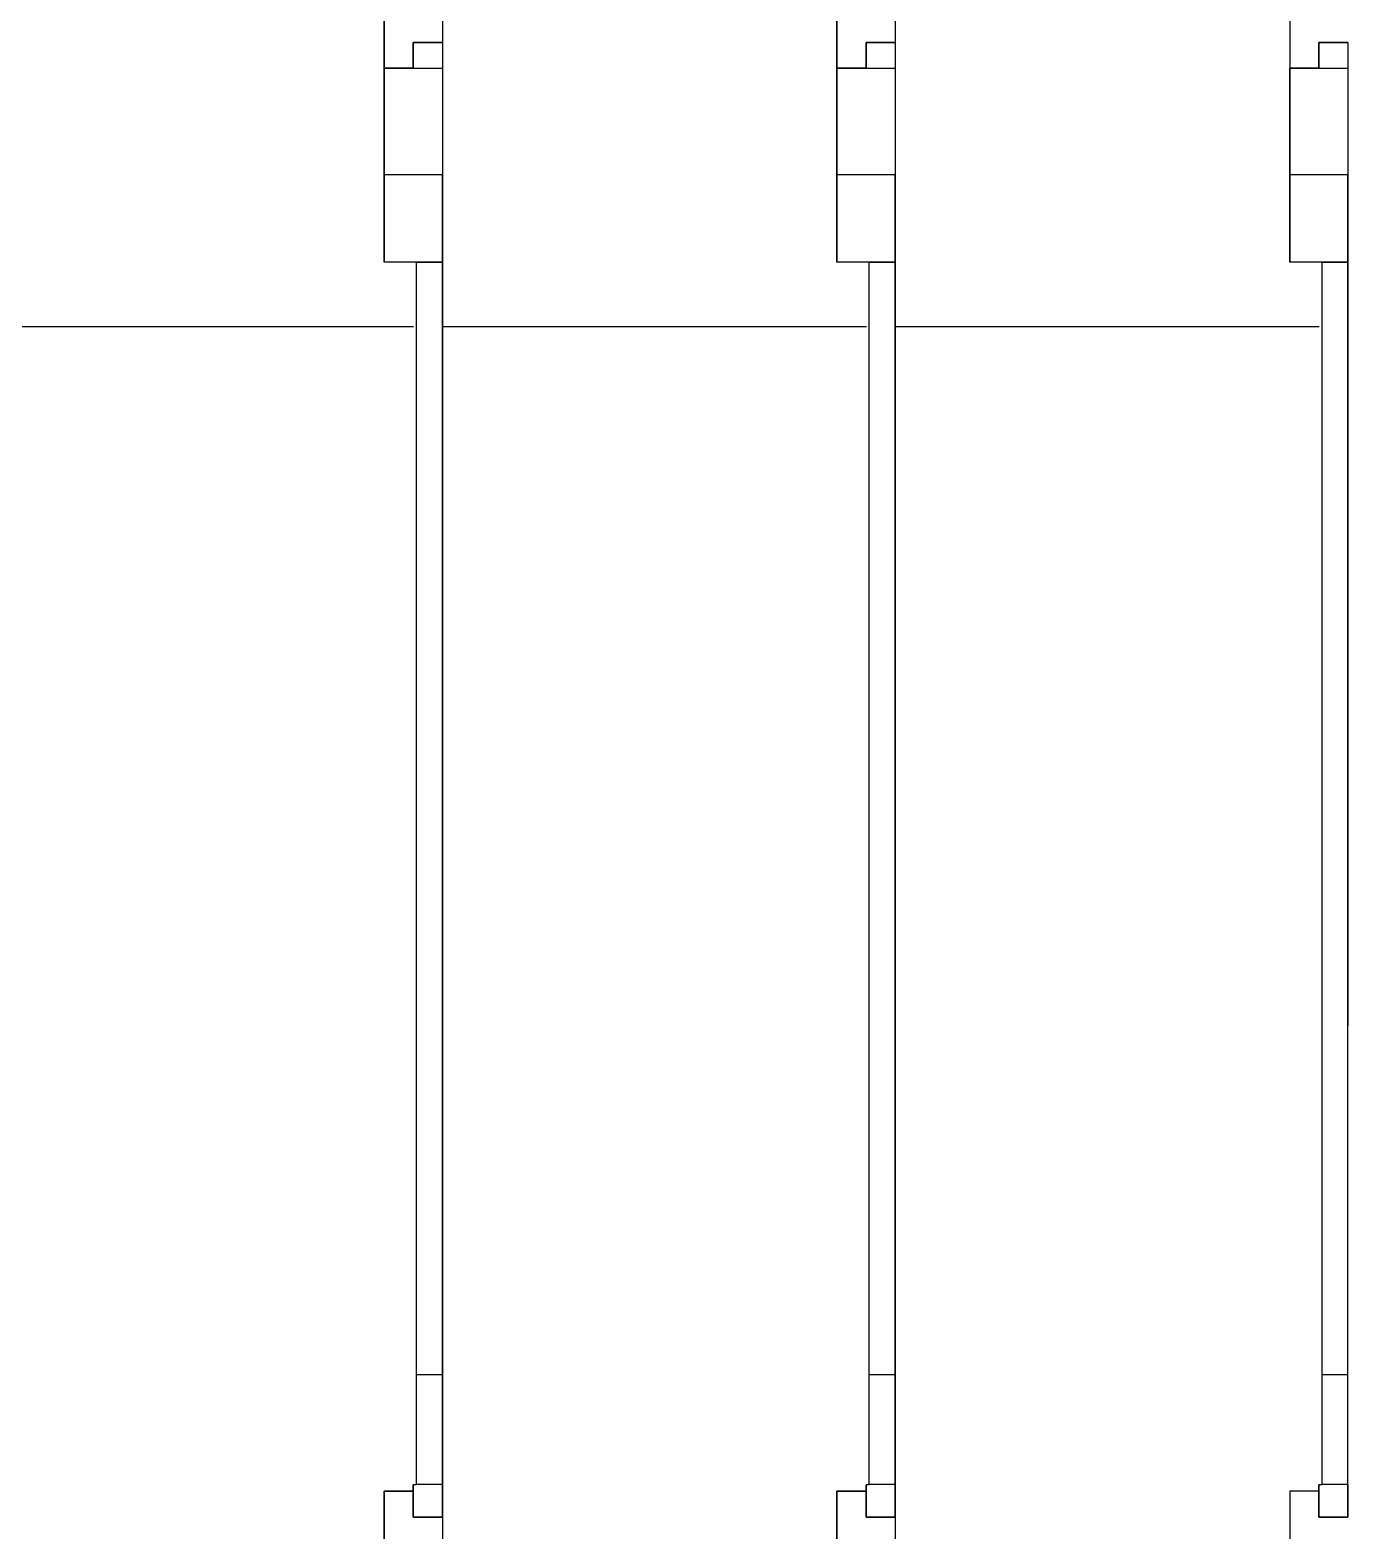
# Paper-space layout 'Sample Network Drawing - A1 Sheet' of a CAD drawing. Extents: x 49 to 806, y 22 to 564.
# Drawn here: x 395.59 to 405.78, y 194.12 to 205.72 of the extents above; entities that cross this region are included whole.
import ezdxf

# ---------------------------------------------------------------- set-up
doc = ezdxf.new("R2010")
doc.units = 0
doc.layers.add('N-EQPM-EXST', color=252, linetype='Continuous', lineweight=25)

psp = doc.layouts.new('Sample Network Drawing - A1 Sheet')

# ---------------------------------------------------------------- linework, layer by layer
at = {"layer": 'N-EQPM-EXST'}
for p, q in [((398.331, 206.49, -27.076), (398.331, 205.42, -27.076)), ((401.831, 206.49, -27.076), (401.831, 205.42, -27.076)), ((405.331, 206.49, -27.076), (405.331, 205.42, -27.076)), ((398.331, 205.42, -27.076), (398.331, 205.82, -27.076)), ((398.331, 205.42, -27.076), (398.331, 205.82, -27.076)), ((398.331, 205.82, -27.076), (398.331, 205.42, -27.076)), ((398.331, 205.82, -27.076), (398.331, 203.92, -27.076)), ((398.331, 205.82, -27.076), (398.331, 203.92, -27.076)), ((398.781, 205.82, -27.076), (398.781, 205.62, -27.076)), ((398.781, 205.82, -27.076), (398.781, 194.02, -27.076)), ((401.831, 205.42, -27.076), (401.831, 205.82, -27.076)), ((401.831, 205.42, -27.076), (401.831, 205.82, -27.076)), ((401.831, 205.82, -27.076), (401.831, 205.42, -27.076)), ((401.831, 205.82, -27.076), (401.831, 203.92, -27.076)), ((401.831, 205.82, -27.076), (401.831, 203.92, -27.076)), ((402.281, 205.82, -27.076), (402.281, 205.62, -27.076)), ((402.281, 205.82, -27.076), (402.281, 194.02, -27.076)), ((405.331, 205.82, -27.076), (405.331, 203.92, -27.076)), ((405.331, 205.82, -27.076), (405.331, 203.92, -27.076)), ((398.781, 205.62, -27.076), (398.556, 205.62, -27.076)), ((398.556, 205.62, -27.076), (398.556, 205.42, -27.076)), ((398.556, 205.62, -27.076), (398.556, 205.42, -27.076)), ((398.556, 205.62, -27.076), (398.556, 205.62, -27.076)), ((398.556, 205.42, -27.076), (398.556, 205.62, -27.076)), ((398.781, 205.62, -27.076), (398.556, 205.62, -27.076)), ((398.556, 205.62, -27.076), (398.556, 205.62, -27.076)), ((398.556, 205.62, -27.076), (398.781, 205.62, -27.076)), ((398.556, 205.42, -27.076), (398.556, 205.62, -27.076)), ((398.556, 205.62, -27.076), (398.781, 205.62, -27.076)), ((398.556, 205.62, -27.076), (398.781, 205.62, -27.076)), ((398.556, 205.62, -27.076), (398.556, 205.62, -27.076)), ((398.781, 205.62, -27.076), (398.556, 205.62, -27.076)), ((398.556, 205.42, -27.076), (398.556, 205.62, -27.076)), ((398.556, 205.62, -27.076), (398.556, 205.42, -27.076)), ((398.556, 205.62, -27.076), (398.556, 205.62, -27.076)), ((398.781, 205.62, -27.076), (398.781, 205.62, -27.076)), ((398.781, 205.62, -27.076), (398.781, 205.42, -27.076)), ((398.781, 205.62, -27.076), (398.781, 205.42, -27.076)), ((398.781, 205.62, -27.076), (398.781, 205.62, -27.076)), ((398.781, 205.62, -27.076), (398.781, 201.52, -27.076)), ((398.781, 205.62, -27.076), (398.781, 205.62, -27.076)), ((402.281, 205.62, -27.076), (402.056, 205.62, -27.076)), ((402.056, 205.62, -27.076), (402.056, 205.42, -27.076)), ((402.056, 205.62, -27.076), (402.056, 205.42, -27.076)), ((402.056, 205.62, -27.076), (402.056, 205.62, -27.076)), ((402.056, 205.42, -27.076), (402.056, 205.62, -27.076)), ((402.281, 205.62, -27.076), (402.056, 205.62, -27.076)), ((402.056, 205.62, -27.076), (402.056, 205.62, -27.076)), ((402.056, 205.62, -27.076), (402.281, 205.62, -27.076)), ((402.056, 205.42, -27.076), (402.056, 205.62, -27.076)), ((402.056, 205.62, -27.076), (402.281, 205.62, -27.076)), ((402.056, 205.62, -27.076), (402.281, 205.62, -27.076)), ((402.056, 205.62, -27.076), (402.056, 205.62, -27.076)), ((402.281, 205.62, -27.076), (402.056, 205.62, -27.076)), ((402.056, 205.42, -27.076), (402.056, 205.62, -27.076)), ((402.056, 205.62, -27.076), (402.056, 205.42, -27.076)), ((402.056, 205.62, -27.076), (402.056, 205.62, -27.076)), ((402.281, 205.62, -27.076), (402.281, 205.62, -27.076)), ((402.281, 205.62, -27.076), (402.281, 205.42, -27.076)), ((402.281, 205.62, -27.076), (402.281, 205.42, -27.076)), ((402.281, 205.62, -27.076), (402.281, 205.62, -27.076)), ((402.281, 205.62, -27.076), (402.281, 201.52, -27.076)), ((402.281, 205.62, -27.076), (402.281, 205.62, -27.076)), ((405.556, 205.42, -27.076), (405.556, 205.62, -27.076)), ((405.556, 205.62, -27.076), (405.781, 205.62, -27.076)), ((405.556, 205.62, -27.076), (405.781, 205.62, -27.076)), ((405.556, 205.62, -27.076), (405.556, 205.62, -27.076)), ((405.781, 205.62, -27.076), (405.556, 205.62, -27.076)), ((405.556, 205.42, -27.076), (405.556, 205.62, -27.076)), ((405.556, 205.62, -27.076), (405.556, 205.42, -27.076)), ((405.556, 205.62, -27.076), (405.556, 205.62, -27.076)), ((405.781, 205.62, -27.076), (405.781, 205.42, -27.076)), ((405.781, 205.62, -27.076), (405.781, 205.42, -27.076)), ((405.781, 205.62, -27.076), (405.781, 205.62, -27.076)), ((405.781, 205.62, -27.076), (405.781, 201.52, -27.076)), ((405.781, 205.62, -27.076), (405.781, 205.62, -27.076)), ((398.556, 205.42, -27.076), (398.331, 205.42, -27.076)), ((398.331, 205.42, -27.076), (398.331, 205.42, -27.076)), ((398.556, 205.42, -27.076), (398.331, 205.42, -27.076)), ((398.331, 205.42, -27.076), (398.331, 205.42, -27.076)), ((398.331, 205.42, -27.076), (398.556, 205.42, -27.076)), ((398.331, 205.42, -27.076), (398.781, 205.42, -27.076)), ((398.331, 204.595, -27.076), (398.331, 205.42, -27.076)), ((398.331, 205.42, -27.076), (398.331, 205.42, -27.076)), ((398.331, 204.595, -27.076), (398.331, 205.42, -27.076)), ((398.556, 205.42, -27.076), (398.331, 205.42, -27.076)), ((398.331, 205.42, -27.076), (398.781, 205.42, -27.076)), ((398.331, 205.42, -27.076), (398.331, 205.42, -27.076)), ((398.556, 205.42, -27.076), (398.556, 205.42, -27.076)), ((398.556, 205.42, -27.076), (398.556, 205.42, -27.076)), ((398.556, 205.42, -27.076), (398.781, 205.42, -27.076)), ((398.556, 205.42, -27.076), (398.556, 205.42, -27.076)), ((398.556, 205.42, -27.076), (398.781, 205.42, -27.076)), ((398.556, 205.42, -27.076), (398.556, 205.42, -27.076)), ((398.781, 205.42, -27.076), (398.781, 204.595, -27.076)), ((398.781, 205.42, -27.076), (398.781, 205.42, -27.076)), ((398.781, 205.42, -27.076), (398.781, 204.595, -27.076)), ((398.781, 205.42, -27.076), (398.781, 205.42, -27.076)), ((402.056, 205.42, -27.076), (401.831, 205.42, -27.076)), ((401.831, 205.42, -27.076), (401.831, 205.42, -27.076)), ((402.056, 205.42, -27.076), (401.831, 205.42, -27.076)), ((401.831, 205.42, -27.076), (401.831, 205.42, -27.076)), ((401.831, 205.42, -27.076), (402.056, 205.42, -27.076)), ((401.831, 205.42, -27.076), (402.281, 205.42, -27.076)), ((401.831, 204.595, -27.076), (401.831, 205.42, -27.076)), ((401.831, 205.42, -27.076), (401.831, 205.42, -27.076)), ((401.831, 204.595, -27.076), (401.831, 205.42, -27.076)), ((402.056, 205.42, -27.076), (401.831, 205.42, -27.076)), ((401.831, 205.42, -27.076), (402.281, 205.42, -27.076)), ((401.831, 205.42, -27.076), (401.831, 205.42, -27.076)), ((402.056, 205.42, -27.076), (402.056, 205.42, -27.076)), ((402.056, 205.42, -27.076), (402.056, 205.42, -27.076)), ((402.056, 205.42, -27.076), (402.281, 205.42, -27.076)), ((402.056, 205.42, -27.076), (402.056, 205.42, -27.076)), ((402.056, 205.42, -27.076), (402.281, 205.42, -27.076)), ((402.056, 205.42, -27.076), (402.056, 205.42, -27.076)), ((402.281, 205.42, -27.076), (402.281, 204.595, -27.076)), ((402.281, 205.42, -27.076), (402.281, 205.42, -27.076)), ((402.281, 205.42, -27.076), (402.281, 204.595, -27.076)), ((402.281, 205.42, -27.076), (402.281, 205.42, -27.076)), ((405.331, 205.42, -27.076), (405.781, 205.42, -27.076)), ((405.331, 204.595, -27.076), (405.331, 205.42, -27.076)), ((405.331, 205.42, -27.076), (405.331, 205.42, -27.076)), ((405.331, 204.595, -27.076), (405.331, 205.42, -27.076)), ((405.556, 205.42, -27.076), (405.331, 205.42, -27.076)), ((405.331, 205.42, -27.076), (405.781, 205.42, -27.076)), ((405.331, 205.42, -27.076), (405.331, 205.42, -27.076)), ((405.556, 205.42, -27.076), (405.781, 205.42, -27.076)), ((405.556, 205.42, -27.076), (405.556, 205.42, -27.076)), ((405.556, 205.42, -27.076), (405.781, 205.42, -27.076)), ((405.556, 205.42, -27.076), (405.556, 205.42, -27.076)), ((405.781, 205.42, -27.076), (405.781, 204.595, -27.076)), ((405.781, 205.42, -27.076), (405.781, 205.42, -27.076)), ((405.781, 205.42, -27.076), (405.781, 204.595, -27.076)), ((405.781, 205.42, -27.076), (405.781, 205.42, -27.076)), ((398.781, 204.595, -27.076), (398.331, 204.595, -27.076)), ((398.781, 204.595, -27.076), (398.331, 204.595, -27.076)), ((398.781, 204.595, -27.076), (398.331, 204.595, -27.076)), ((398.331, 204.595, -27.076), (398.331, 204.595, -27.076)), ((398.781, 204.595, -27.076), (398.331, 204.595, -27.076)), ((398.331, 203.92, -27.076), (398.331, 204.595, -27.076)), ((398.331, 204.595, -27.076), (398.331, 204.595, -27.076)), ((398.331, 203.92, -27.076), (398.331, 204.595, -27.076)), ((398.781, 204.595, -27.076), (398.781, 204.595, -27.076)), ((398.781, 203.92, -27.076), (398.781, 204.595, -27.076)), ((398.781, 204.595, -27.076), (398.781, 204.595, -27.076)), ((398.781, 203.92, -27.076), (398.781, 204.595, -27.076)), ((402.281, 204.595, -27.076), (401.831, 204.595, -27.076)), ((402.281, 204.595, -27.076), (401.831, 204.595, -27.076)), ((402.281, 204.595, -27.076), (401.831, 204.595, -27.076)), ((401.831, 204.595, -27.076), (401.831, 204.595, -27.076)), ((402.281, 204.595, -27.076), (401.831, 204.595, -27.076)), ((401.831, 203.92, -27.076), (401.831, 204.595, -27.076)), ((401.831, 204.595, -27.076), (401.831, 204.595, -27.076)), ((401.831, 203.92, -27.076), (401.831, 204.595, -27.076)), ((402.281, 204.595, -27.076), (402.281, 204.595, -27.076)), ((402.281, 203.92, -27.076), (402.281, 204.595, -27.076)), ((402.281, 204.595, -27.076), (402.281, 204.595, -27.076)), ((402.281, 203.92, -27.076), (402.281, 204.595, -27.076)), ((405.781, 204.595, -27.076), (405.331, 204.595, -27.076)), ((405.781, 204.595, -27.076), (405.331, 204.595, -27.076)), ((405.781, 204.595, -27.076), (405.331, 204.595, -27.076)), ((405.331, 204.595, -27.076), (405.331, 204.595, -27.076)), ((405.781, 204.595, -27.076), (405.331, 204.595, -27.076)), ((405.331, 203.92, -27.076), (405.331, 204.595, -27.076)), ((405.331, 204.595, -27.076), (405.331, 204.595, -27.076)), ((405.331, 203.92, -27.076), (405.331, 204.595, -27.076)), ((405.781, 204.595, -27.076), (405.781, 204.595, -27.076)), ((405.781, 203.92, -27.076), (405.781, 204.595, -27.076)), ((405.781, 204.595, -27.076), (405.781, 204.595, -27.076)), ((405.781, 203.92, -27.076), (405.781, 204.595, -27.076)), ((398.781, 203.92, -27.076), (398.331, 203.92, -27.076)), ((398.781, 203.92, -27.076), (398.331, 203.92, -27.076)), ((398.331, 203.92, -27.076), (398.331, 203.92, -27.076)), ((398.581, 203.92, -27.076), (398.331, 203.92, -27.076)), ((398.581, 203.92, -27.076), (398.331, 203.92, -27.076)), ((398.331, 203.92, -27.076), (398.331, 203.92, -27.076)), ((398.581, 203.92, -27.076), (398.781, 203.92, -27.076)), ((398.581, 203.92, -27.076), (398.581, 203.92, -27.076)), ((398.581, 203.92, -27.076), (398.781, 203.92, -27.076)), ((398.581, 195.32, -27.076), (398.581, 203.92, -27.076)), ((398.581, 194.47, -27.076), (398.581, 203.92, -27.076)), ((398.581, 194.47, -27.076), (398.581, 203.92, -27.076)), ((398.581, 203.92, -27.076), (398.581, 203.92, -27.076)), ((398.581, 195.32, -27.076), (398.581, 203.92, -27.076)), ((398.781, 203.92, -27.076), (398.781, 203.92, -27.076)), ((398.781, 195.32, -27.076), (398.781, 203.92, -27.076)), ((398.781, 203.92, -27.076), (398.781, 203.92, -27.076)), ((398.781, 195.32, -27.076), (398.781, 203.92, -27.076)), ((402.281, 203.92, -27.076), (401.831, 203.92, -27.076)), ((402.281, 203.92, -27.076), (401.831, 203.92, -27.076)), ((401.831, 203.92, -27.076), (401.831, 203.92, -27.076)), ((402.081, 203.92, -27.076), (401.831, 203.92, -27.076)), ((402.081, 203.92, -27.076), (401.831, 203.92, -27.076)), ((401.831, 203.92, -27.076), (401.831, 203.92, -27.076)), ((402.081, 203.92, -27.076), (402.281, 203.92, -27.076)), ((402.081, 203.92, -27.076), (402.081, 203.92, -27.076)), ((402.081, 203.92, -27.076), (402.281, 203.92, -27.076)), ((402.081, 195.32, -27.076), (402.081, 203.92, -27.076)), ((402.081, 194.47, -27.076), (402.081, 203.92, -27.076)), ((402.081, 194.47, -27.076), (402.081, 203.92, -27.076)), ((402.081, 203.92, -27.076), (402.081, 203.92, -27.076)), ((402.081, 195.32, -27.076), (402.081, 203.92, -27.076)), ((402.281, 203.92, -27.076), (402.281, 203.92, -27.076)), ((402.281, 195.32, -27.076), (402.281, 203.92, -27.076)), ((402.281, 203.92, -27.076), (402.281, 203.92, -27.076)), ((402.281, 195.32, -27.076), (402.281, 203.92, -27.076)), ((405.781, 203.92, -27.076), (405.331, 203.92, -27.076)), ((405.781, 203.92, -27.076), (405.331, 203.92, -27.076)), ((405.331, 203.92, -27.076), (405.331, 203.92, -27.076)), ((405.581, 203.92, -27.076), (405.331, 203.92, -27.076)), ((405.581, 203.92, -27.076), (405.331, 203.92, -27.076)), ((405.331, 203.92, -27.076), (405.331, 203.92, -27.076)), ((405.581, 203.92, -27.076), (405.781, 203.92, -27.076)), ((405.581, 203.92, -27.076), (405.581, 203.92, -27.076)), ((405.581, 203.92, -27.076), (405.781, 203.92, -27.076)), ((405.581, 195.32, -27.076), (405.581, 203.92, -27.076)), ((405.581, 194.47, -27.076), (405.581, 203.92, -27.076)), ((405.581, 194.47, -27.076), (405.581, 203.92, -27.076)), ((405.581, 203.92, -27.076), (405.581, 203.92, -27.076)), ((405.581, 195.32, -27.076), (405.581, 203.92, -27.076)), ((405.781, 203.92, -27.076), (405.781, 203.92, -27.076)), ((405.781, 195.32, -27.076), (405.781, 203.92, -27.076)), ((405.781, 203.92, -27.076), (405.781, 203.92, -27.076)), ((405.781, 195.32, -27.076), (405.781, 203.92, -27.076)), ((398.781, 201.52, -27.076), (398.781, 201.52, -27.076)), ((398.781, 201.52, -27.076), (398.781, 198.02, -27.076)), ((402.281, 201.52, -27.076), (402.281, 201.52, -27.076)), ((402.281, 201.52, -27.076), (402.281, 198.02, -27.076)), ((405.781, 201.52, -27.076), (405.781, 201.52, -27.076)), ((405.781, 201.52, -27.076), (405.781, 198.02, -27.076)), ((398.781, 198.02, -27.076), (398.781, 198.02, -27.076)), ((398.781, 194.22, -27.076), (398.781, 198.02, -27.076)), ((402.281, 198.02, -27.076), (402.281, 198.02, -27.076)), ((402.281, 194.22, -27.076), (402.281, 198.02, -27.076)), ((405.781, 198.02, -27.076), (405.781, 198.02, -27.076)), ((405.781, 194.22, -27.076), (405.781, 198.02, -27.076)), ((398.781, 195.32, -27.076), (398.581, 195.32, -27.076)), ((398.781, 195.32, -27.076), (398.581, 195.32, -27.076)), ((398.781, 195.32, -27.076), (398.581, 195.32, -27.076)), ((398.581, 195.32, -27.076), (398.581, 195.32, -27.076)), ((398.581, 194.475, -27.076), (398.581, 195.32, -27.076)), ((398.781, 195.32, -27.076), (398.581, 195.32, -27.076)), ((398.581, 195.32, -27.076), (398.581, 195.32, -27.076)), ((398.581, 194.475, -27.076), (398.581, 195.32, -27.076)), ((398.781, 195.32, -27.076), (398.781, 195.32, -27.076)), ((398.781, 194.475, -27.076), (398.781, 195.32, -27.076)), ((398.781, 195.32, -27.076), (398.781, 195.32, -27.076)), ((398.781, 194.475, -27.076), (398.781, 195.32, -27.076)), ((402.281, 195.32, -27.076), (402.081, 195.32, -27.076)), ((402.281, 195.32, -27.076), (402.081, 195.32, -27.076)), ((402.281, 195.32, -27.076), (402.081, 195.32, -27.076)), ((402.081, 195.32, -27.076), (402.081, 195.32, -27.076)), ((402.081, 194.475, -27.076), (402.081, 195.32, -27.076)), ((402.281, 195.32, -27.076), (402.081, 195.32, -27.076)), ((402.081, 195.32, -27.076), (402.081, 195.32, -27.076)), ((402.081, 194.475, -27.076), (402.081, 195.32, -27.076)), ((402.281, 195.32, -27.076), (402.281, 195.32, -27.076)), ((402.281, 194.475, -27.076), (402.281, 195.32, -27.076)), ((402.281, 195.32, -27.076), (402.281, 195.32, -27.076)), ((402.281, 194.475, -27.076), (402.281, 195.32, -27.076)), ((405.781, 195.32, -27.076), (405.581, 195.32, -27.076)), ((405.781, 195.32, -27.076), (405.581, 195.32, -27.076)), ((405.781, 195.32, -27.076), (405.581, 195.32, -27.076)), ((405.581, 195.32, -27.076), (405.581, 195.32, -27.076)), ((405.581, 194.475, -27.076), (405.581, 195.32, -27.076)), ((405.781, 195.32, -27.076), (405.581, 195.32, -27.076)), ((405.581, 195.32, -27.076), (405.581, 195.32, -27.076)), ((405.581, 194.475, -27.076), (405.581, 195.32, -27.076)), ((405.781, 195.32, -27.076), (405.781, 195.32, -27.076)), ((405.781, 194.475, -27.076), (405.781, 195.32, -27.076)), ((405.781, 195.32, -27.076), (405.781, 195.32, -27.076)), ((405.781, 194.475, -27.076), (405.781, 195.32, -27.076)), ((398.581, 194.47, -27.076), (398.556, 194.47, -27.076)), ((398.556, 194.47, -27.076), (398.556, 194.42, -27.076)), ((398.581, 194.47, -27.076), (398.556, 194.47, -27.076)), ((398.556, 194.42, -27.076), (398.556, 194.47, -27.076)), ((398.556, 194.42, -27.076), (398.556, 194.47, -27.076)), ((398.556, 194.47, -27.076), (398.556, 194.47, -27.076)), ((398.556, 194.47, -27.076), (398.556, 194.42, -27.076)), ((398.581, 194.47, -27.076), (398.556, 194.47, -27.076)), ((398.556, 194.47, -27.076), (398.556, 194.47, -27.076)), ((398.581, 194.47, -27.076), (398.556, 194.47, -27.076)), ((398.581, 194.475, -27.076), (398.781, 194.475, -27.076)), ((398.581, 194.475, -27.076), (398.581, 194.47, -27.076)), ((398.581, 194.475, -27.076), (398.581, 194.475, -27.076)), ((398.581, 194.475, -27.076), (398.581, 194.475, -27.076)), ((398.581, 194.475, -27.076), (398.781, 194.475, -27.076)), ((398.581, 194.475, -27.076), (398.781, 194.475, -27.076)), ((398.581, 194.475, -27.076), (398.581, 194.47, -27.076)), ((398.581, 194.475, -27.076), (398.781, 194.475, -27.076)), ((398.581, 194.47, -27.076), (398.581, 194.47, -27.076)), ((398.581, 194.47, -27.076), (398.581, 194.47, -27.076)), ((398.781, 194.475, -27.076), (398.781, 194.475, -27.076)), ((398.781, 194.475, -27.076), (398.781, 194.22, -27.076)), ((398.781, 194.475, -27.076), (398.781, 194.475, -27.076)), ((398.781, 194.475, -27.076), (398.781, 194.22, -27.076)), ((402.081, 194.47, -27.076), (402.056, 194.47, -27.076)), ((402.056, 194.47, -27.076), (402.056, 194.42, -27.076)), ((402.081, 194.47, -27.076), (402.056, 194.47, -27.076)), ((402.056, 194.42, -27.076), (402.056, 194.47, -27.076)), ((402.056, 194.42, -27.076), (402.056, 194.47, -27.076)), ((402.056, 194.47, -27.076), (402.056, 194.47, -27.076)), ((402.056, 194.47, -27.076), (402.056, 194.42, -27.076)), ((402.081, 194.47, -27.076), (402.056, 194.47, -27.076)), ((402.056, 194.47, -27.076), (402.056, 194.47, -27.076)), ((402.081, 194.47, -27.076), (402.056, 194.47, -27.076)), ((402.081, 194.475, -27.076), (402.281, 194.475, -27.076)), ((402.081, 194.475, -27.076), (402.081, 194.47, -27.076)), ((402.081, 194.475, -27.076), (402.081, 194.475, -27.076)), ((402.081, 194.475, -27.076), (402.081, 194.475, -27.076)), ((402.081, 194.475, -27.076), (402.281, 194.475, -27.076)), ((402.081, 194.475, -27.076), (402.281, 194.475, -27.076)), ((402.081, 194.475, -27.076), (402.081, 194.47, -27.076)), ((402.081, 194.475, -27.076), (402.281, 194.475, -27.076)), ((402.081, 194.47, -27.076), (402.081, 194.47, -27.076)), ((402.081, 194.47, -27.076), (402.081, 194.47, -27.076)), ((402.281, 194.475, -27.076), (402.281, 194.475, -27.076)), ((402.281, 194.475, -27.076), (402.281, 194.22, -27.076)), ((402.281, 194.475, -27.076), (402.281, 194.475, -27.076)), ((402.281, 194.475, -27.076), (402.281, 194.22, -27.076)), ((405.581, 194.47, -27.076), (405.556, 194.47, -27.076)), ((405.556, 194.47, -27.076), (405.556, 194.42, -27.076)), ((405.581, 194.47, -27.076), (405.556, 194.47, -27.076)), ((405.556, 194.42, -27.076), (405.556, 194.47, -27.076)), ((405.556, 194.42, -27.076), (405.556, 194.47, -27.076)), ((405.556, 194.47, -27.076), (405.556, 194.47, -27.076)), ((405.556, 194.47, -27.076), (405.556, 194.42, -27.076)), ((405.581, 194.47, -27.076), (405.556, 194.47, -27.076)), ((405.556, 194.47, -27.076), (405.556, 194.47, -27.076)), ((405.581, 194.47, -27.076), (405.556, 194.47, -27.076)), ((405.581, 194.475, -27.076), (405.781, 194.475, -27.076)), ((405.581, 194.475, -27.076), (405.581, 194.47, -27.076)), ((405.581, 194.475, -27.076), (405.581, 194.475, -27.076)), ((405.581, 194.475, -27.076), (405.581, 194.475, -27.076)), ((405.581, 194.475, -27.076), (405.781, 194.475, -27.076)), ((405.581, 194.475, -27.076), (405.781, 194.475, -27.076)), ((405.581, 194.475, -27.076), (405.581, 194.47, -27.076)), ((405.581, 194.475, -27.076), (405.781, 194.475, -27.076)), ((405.581, 194.47, -27.076), (405.581, 194.47, -27.076)), ((405.581, 194.47, -27.076), (405.581, 194.47, -27.076)), ((405.781, 194.475, -27.076), (405.781, 194.475, -27.076)), ((405.781, 194.475, -27.076), (405.781, 194.22, -27.076)), ((405.781, 194.475, -27.076), (405.781, 194.475, -27.076)), ((405.781, 194.475, -27.076), (405.781, 194.22, -27.076)), ((398.331, 194.42, -27.076), (398.556, 194.42, -27.076)), ((398.331, 194.42, -27.076), (398.331, 194.42, -27.076)), ((398.331, 194.42, -27.076), (398.556, 194.42, -27.076)), ((398.331, 194.02, -27.076), (398.331, 194.42, -27.076)), ((398.331, 194.42, -27.076), (398.331, 194.42, -27.076)), ((398.331, 194.02, -27.076), (398.331, 194.42, -27.076)), ((398.556, 194.42, -27.076), (398.331, 194.42, -27.076)), ((398.331, 194.42, -27.076), (398.331, 194.02, -27.076)), ((398.331, 194.42, -27.076), (398.331, 194.42, -27.076)), ((398.331, 194.42, -27.076), (398.331, 194.02, -27.076)), ((398.331, 194.42, -27.076), (398.331, 193.32, -27.076)), ((398.556, 194.42, -27.076), (398.331, 194.42, -27.076)), ((398.331, 194.42, -27.076), (398.331, 194.42, -27.076)), ((398.556, 194.42, -27.076), (398.331, 194.42, -27.076)), ((398.556, 194.42, -27.076), (398.556, 194.22, -27.076)), ((398.556, 194.42, -27.076), (398.556, 194.42, -27.076)), ((398.556, 194.42, -27.076), (398.556, 194.22, -27.076)), ((398.556, 194.42, -27.076), (398.556, 194.42, -27.076)), ((398.556, 194.42, -27.076), (398.556, 194.42, -27.076)), ((398.556, 194.42, -27.076), (398.556, 194.22, -27.076)), ((398.556, 194.22, -27.076), (398.556, 194.42, -27.076)), ((398.556, 194.22, -27.076), (398.556, 194.42, -27.076)), ((398.556, 194.42, -27.076), (398.556, 194.42, -27.076)), ((398.556, 194.42, -27.076), (398.556, 194.42, -27.076)), ((398.556, 194.42, -27.076), (398.556, 194.42, -27.076)), ((401.831, 194.42, -27.076), (402.056, 194.42, -27.076)), ((401.831, 194.42, -27.076), (401.831, 194.42, -27.076)), ((401.831, 194.42, -27.076), (402.056, 194.42, -27.076)), ((401.831, 194.02, -27.076), (401.831, 194.42, -27.076)), ((401.831, 194.42, -27.076), (401.831, 194.42, -27.076)), ((401.831, 194.02, -27.076), (401.831, 194.42, -27.076)), ((402.056, 194.42, -27.076), (401.831, 194.42, -27.076)), ((401.831, 194.42, -27.076), (401.831, 194.02, -27.076)), ((401.831, 194.42, -27.076), (401.831, 194.42, -27.076)), ((401.831, 194.42, -27.076), (401.831, 194.02, -27.076)), ((401.831, 194.42, -27.076), (401.831, 193.32, -27.076)), ((402.056, 194.42, -27.076), (401.831, 194.42, -27.076)), ((401.831, 194.42, -27.076), (401.831, 194.42, -27.076)), ((402.056, 194.42, -27.076), (401.831, 194.42, -27.076)), ((402.056, 194.42, -27.076), (402.056, 194.22, -27.076)), ((402.056, 194.42, -27.076), (402.056, 194.42, -27.076)), ((402.056, 194.42, -27.076), (402.056, 194.22, -27.076)), ((402.056, 194.42, -27.076), (402.056, 194.42, -27.076)), ((402.056, 194.42, -27.076), (402.056, 194.42, -27.076)), ((402.056, 194.42, -27.076), (402.056, 194.22, -27.076)), ((402.056, 194.22, -27.076), (402.056, 194.42, -27.076)), ((402.056, 194.22, -27.076), (402.056, 194.42, -27.076)), ((402.056, 194.42, -27.076), (402.056, 194.42, -27.076)), ((402.056, 194.42, -27.076), (402.056, 194.42, -27.076)), ((402.056, 194.42, -27.076), (402.056, 194.42, -27.076)), ((405.556, 194.42, -27.076), (405.331, 194.42, -27.076)), ((405.331, 194.42, -27.076), (405.331, 194.02, -27.076)), ((405.331, 194.42, -27.076), (405.331, 194.42, -27.076)), ((405.331, 194.42, -27.076), (405.331, 194.02, -27.076)), ((405.331, 194.42, -27.076), (405.331, 193.32, -27.076)), ((405.556, 194.42, -27.076), (405.331, 194.42, -27.076)), ((405.331, 194.42, -27.076), (405.331, 194.42, -27.076)), ((405.556, 194.42, -27.076), (405.331, 194.42, -27.076)), ((405.556, 194.42, -27.076), (405.556, 194.42, -27.076)), ((405.556, 194.42, -27.076), (405.556, 194.22, -27.076)), ((405.556, 194.22, -27.076), (405.556, 194.42, -27.076)), ((405.556, 194.22, -27.076), (405.556, 194.42, -27.076)), ((405.556, 194.42, -27.076), (405.556, 194.42, -27.076)), ((405.556, 194.42, -27.076), (405.556, 194.42, -27.076)), ((405.556, 194.42, -27.076), (405.556, 194.42, -27.076)), ((398.556, 194.22, -27.076), (398.781, 194.22, -27.076)), ((398.556, 194.22, -27.076), (398.556, 194.22, -27.076)), ((398.556, 194.22, -27.076), (398.781, 194.22, -27.076)), ((398.556, 194.22, -27.076), (398.556, 194.22, -27.076)), ((398.556, 194.22, -27.076), (398.556, 194.22, -27.076)), ((398.781, 194.22, -27.076), (398.556, 194.22, -27.076)), ((398.781, 194.22, -27.076), (398.556, 194.22, -27.076)), ((398.556, 194.22, -27.076), (398.556, 194.22, -27.076)), ((398.556, 194.22, -27.076), (398.781, 194.22, -27.076)), ((398.781, 194.22, -27.076), (398.781, 194.22, -27.076)), ((398.781, 194.22, -27.076), (398.781, 194.22, -27.076)), ((398.781, 194.22, -27.076), (398.781, 194.22, -27.076)), ((402.056, 194.22, -27.076), (402.281, 194.22, -27.076)), ((402.056, 194.22, -27.076), (402.056, 194.22, -27.076)), ((402.056, 194.22, -27.076), (402.281, 194.22, -27.076)), ((402.056, 194.22, -27.076), (402.056, 194.22, -27.076)), ((402.056, 194.22, -27.076), (402.056, 194.22, -27.076)), ((402.281, 194.22, -27.076), (402.056, 194.22, -27.076)), ((402.281, 194.22, -27.076), (402.056, 194.22, -27.076)), ((402.056, 194.22, -27.076), (402.056, 194.22, -27.076)), ((402.056, 194.22, -27.076), (402.281, 194.22, -27.076)), ((402.281, 194.22, -27.076), (402.281, 194.22, -27.076)), ((402.281, 194.22, -27.076), (402.281, 194.22, -27.076)), ((402.281, 194.22, -27.076), (402.281, 194.22, -27.076)), ((405.556, 194.22, -27.076), (405.556, 194.22, -27.076)), ((405.781, 194.22, -27.076), (405.556, 194.22, -27.076)), ((405.781, 194.22, -27.076), (405.556, 194.22, -27.076)), ((405.556, 194.22, -27.076), (405.556, 194.22, -27.076)), ((405.556, 194.22, -27.076), (405.781, 194.22, -27.076)), ((405.781, 194.22, -27.076), (405.781, 194.22, -27.076)), ((405.781, 194.22, -27.076), (405.781, 194.22, -27.076))]:
    psp.add_line(p, q, dxfattribs=at)
at = {"layer": 'N-EQPM-EXST', "elevation": -27.076}
for points in [[(398.559, 203.42), (395.281, 203.42)], [(402.059, 203.42), (398.781, 203.42)], [(405.559, 203.42), (402.281, 203.42)]]:
    psp.add_lwpolyline(points, dxfattribs=at)

doc.saveas('drawing.dxf')
